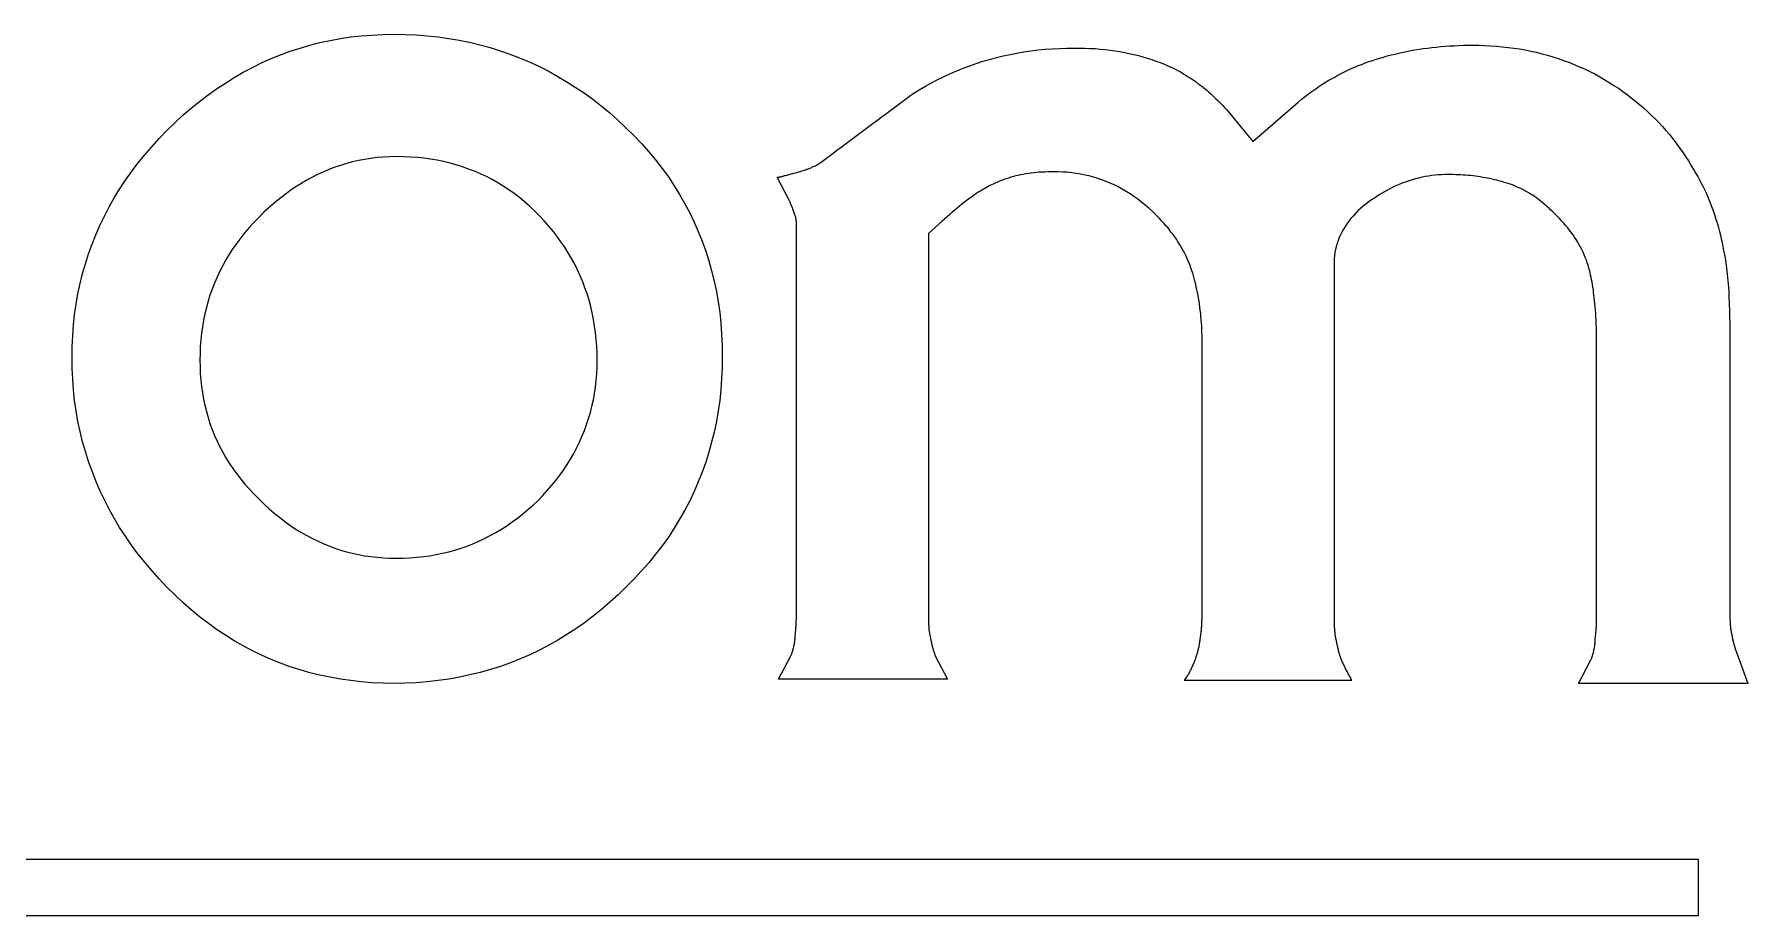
# Model space of a CAD drawing. Extents: x 18 to 129, y 140 to 152.
# Drawn here: x 61.36 to 72.18, y 144.83 to 150.39 of the extents above; entities that cross this region are included whole.
import ezdxf

# ---------------------------------------------------------------- set-up
doc = ezdxf.new("R2010")
doc.units = 0
doc.layers.add('LAYER_1', color=7, linetype='CONTINUOUS')

msp = doc.modelspace()

# ---------------------------------------------------------------- linework, layer by layer
at = {"layer": 'LAYER_1', "color": 7}
for points in [[(62.196, 149.785), (62.246, 149.834), (62.297, 149.881), (62.349, 149.926), (62.402, 149.969), (62.456, 150.01), (62.51, 150.048), (62.565, 150.085), (62.621, 150.12), (62.678, 150.153), (62.736, 150.183), (62.794, 150.212), (62.854, 150.239), (62.914, 150.263), (62.975, 150.286), (63.037, 150.306), (63.099, 150.324), (63.162, 150.34), (63.227, 150.354), (63.292, 150.366), (63.357, 150.376), (63.424, 150.383), (63.491, 150.388), (63.56, 150.392), (63.629, 150.393)], [(63.629, 150.393), (63.7, 150.392), (63.77, 150.389), (63.84, 150.383), (63.908, 150.376), (63.976, 150.367), (64.042, 150.355), (64.108, 150.342), (64.173, 150.327), (64.237, 150.309), (64.301, 150.289), (64.363, 150.268), (64.424, 150.244), (64.485, 150.218), (64.545, 150.191), (64.604, 150.161), (64.662, 150.129), (64.719, 150.095), (64.775, 150.059), (64.831, 150.022), (64.886, 149.982), (64.94, 149.94), (64.993, 149.896), (65.045, 149.85), (65.096, 149.802)], [(66.911, 150.019), (66.949, 150.043), (66.988, 150.065), (67.027, 150.087), (67.066, 150.107), (67.106, 150.126), (67.146, 150.145), (67.186, 150.162), (67.227, 150.179), (67.268, 150.194), (67.309, 150.208), (67.351, 150.222), (67.393, 150.234), (67.436, 150.246), (67.479, 150.256), (67.522, 150.266), (67.565, 150.274), (67.609, 150.282), (67.654, 150.288), (67.698, 150.294), (67.743, 150.298), (67.789, 150.301), (67.835, 150.304), (67.881, 150.305), (67.927, 150.306)], [(67.927, 150.306), (67.961, 150.306), (67.994, 150.305), (68.027, 150.303), (68.059, 150.302), (68.091, 150.299), (68.123, 150.296), (68.154, 150.292), (68.185, 150.288), (68.215, 150.284), (68.245, 150.278), (68.275, 150.272), (68.304, 150.266), (68.333, 150.259), (68.361, 150.251), (68.389, 150.243), (68.417, 150.234), (68.444, 150.224), (68.471, 150.214), (68.497, 150.204), (68.523, 150.192), (68.548, 150.18), (68.573, 150.168), (68.598, 150.155), (68.622, 150.141)], [(69.812, 150.228), (69.835, 150.235), (69.858, 150.242), (69.881, 150.249), (69.905, 150.256), (69.929, 150.262), (69.953, 150.268), (69.978, 150.274), (70.003, 150.28), (70.028, 150.285), (70.054, 150.29), (70.08, 150.294), (70.106, 150.298), (70.132, 150.302), (70.159, 150.306), (70.186, 150.309), (70.214, 150.312), (70.241, 150.315), (70.27, 150.317), (70.298, 150.319), (70.327, 150.32), (70.356, 150.322), (70.386, 150.323), (70.415, 150.323), (70.446, 150.323)], [(70.446, 150.323), (70.483, 150.323), (70.521, 150.322), (70.558, 150.32), (70.595, 150.317), (70.632, 150.314), (70.669, 150.31), (70.705, 150.305), (70.741, 150.3), (70.777, 150.294), (70.812, 150.287), (70.847, 150.279), (70.882, 150.27), (70.917, 150.261), (70.951, 150.251), (70.985, 150.24), (71.019, 150.228), (71.052, 150.216), (71.085, 150.202), (71.118, 150.188), (71.151, 150.174), (71.184, 150.158), (71.216, 150.142), (71.248, 150.124), (71.279, 150.106)], [(68.622, 150.141), (68.635, 150.133), (68.648, 150.125), (68.66, 150.117), (68.673, 150.109), (68.685, 150.101), (68.697, 150.092), (68.709, 150.083), (68.721, 150.074), (68.733, 150.065), (68.744, 150.056), (68.756, 150.046), (68.767, 150.037), (68.779, 150.027), (68.79, 150.017), (68.801, 150.007), (68.812, 149.996), (68.823, 149.986), (68.834, 149.975), (68.845, 149.964), (68.856, 149.953), (68.867, 149.942), (68.878, 149.93), (68.889, 149.918), (68.9, 149.906)], [(69.325, 149.95), (69.343, 149.965), (69.361, 149.98), (69.379, 149.994), (69.397, 150.008), (69.416, 150.022), (69.434, 150.036), (69.453, 150.049), (69.473, 150.062), (69.492, 150.075), (69.512, 150.088), (69.532, 150.1), (69.552, 150.112), (69.573, 150.123), (69.593, 150.134), (69.614, 150.145), (69.635, 150.156), (69.657, 150.166), (69.678, 150.176), (69.7, 150.185), (69.722, 150.195), (69.744, 150.203), (69.766, 150.212), (69.789, 150.22), (69.812, 150.228)], [(71.279, 150.106), (71.308, 150.089), (71.337, 150.07), (71.365, 150.052), (71.393, 150.032), (71.42, 150.013), (71.447, 149.992), (71.473, 149.971), (71.499, 149.95), (71.524, 149.928), (71.549, 149.905), (71.573, 149.882), (71.597, 149.859), (71.621, 149.835), (71.643, 149.81), (71.666, 149.785), (71.688, 149.759), (71.709, 149.733), (71.73, 149.706), (71.75, 149.678), (71.77, 149.65), (71.789, 149.622), (71.808, 149.593), (71.826, 149.563), (71.844, 149.533)], [(66.303, 149.568), (66.328, 149.586), (66.354, 149.605), (66.379, 149.624), (66.404, 149.642), (66.429, 149.661), (66.455, 149.68), (66.48, 149.699), (66.505, 149.718), (66.531, 149.737), (66.556, 149.756), (66.582, 149.775), (66.607, 149.794), (66.633, 149.813), (66.658, 149.832), (66.684, 149.851), (66.709, 149.87), (66.735, 149.888), (66.76, 149.907), (66.785, 149.926), (66.811, 149.945), (66.836, 149.964), (66.861, 149.982), (66.886, 150.001), (66.911, 150.019)], [(68.9, 149.906), (69.056, 149.715), (69.325, 149.95)], [(61.597, 148.352), (61.598, 148.421), (61.601, 148.489), (61.606, 148.557), (61.613, 148.623), (61.623, 148.689), (61.634, 148.754), (61.648, 148.818), (61.663, 148.882), (61.681, 148.944), (61.701, 149.006), (61.723, 149.067), (61.747, 149.127), (61.773, 149.186), (61.801, 149.245), (61.831, 149.303), (61.863, 149.359), (61.897, 149.415), (61.934, 149.471), (61.972, 149.525), (62.013, 149.579), (62.056, 149.631), (62.1, 149.683), (62.147, 149.735), (62.196, 149.785)], [(65.096, 149.802), (65.146, 149.753), (65.194, 149.703), (65.24, 149.651), (65.283, 149.599), (65.324, 149.546), (65.364, 149.492), (65.401, 149.436), (65.435, 149.38), (65.468, 149.323), (65.499, 149.265), (65.527, 149.206), (65.553, 149.147), (65.578, 149.086), (65.6, 149.024), (65.62, 148.962), (65.637, 148.899), (65.653, 148.834), (65.667, 148.769), (65.678, 148.703), (65.688, 148.636), (65.695, 148.569), (65.7, 148.5), (65.703, 148.431), (65.704, 148.361)], [(63.646, 149.62), (63.605, 149.619), (63.565, 149.617), (63.524, 149.614), (63.485, 149.609), (63.445, 149.603), (63.407, 149.596), (63.368, 149.587), (63.33, 149.577), (63.293, 149.565), (63.256, 149.553), (63.219, 149.539), (63.183, 149.523), (63.147, 149.507), (63.111, 149.489), (63.076, 149.469), (63.042, 149.449), (63.007, 149.427), (62.973, 149.404), (62.94, 149.379), (62.907, 149.354), (62.874, 149.327), (62.841, 149.298), (62.809, 149.269), (62.778, 149.238)], [(64.549, 149.247), (64.519, 149.277), (64.487, 149.307), (64.455, 149.335), (64.423, 149.362), (64.389, 149.387), (64.356, 149.411), (64.321, 149.434), (64.286, 149.455), (64.251, 149.475), (64.214, 149.494), (64.177, 149.512), (64.14, 149.528), (64.102, 149.542), (64.063, 149.556), (64.024, 149.568), (63.985, 149.579), (63.944, 149.589), (63.903, 149.597), (63.862, 149.604), (63.82, 149.61), (63.777, 149.614), (63.734, 149.617), (63.69, 149.619), (63.646, 149.62)], [(66.052, 149.49), (66.053, 149.49), (66.054, 149.49), (66.056, 149.49), (66.058, 149.49), (66.06, 149.491), (66.063, 149.491), (66.066, 149.492), (66.069, 149.493), (66.072, 149.493), (66.076, 149.494), (66.08, 149.495), (66.084, 149.496), (66.089, 149.497), (66.093, 149.499), (66.098, 149.5), (66.104, 149.501), (66.109, 149.503), (66.115, 149.504), (66.121, 149.506), (66.128, 149.508), (66.134, 149.51), (66.141, 149.512), (66.148, 149.514), (66.156, 149.516)], [(66.13, 149.342), (66.052, 149.49)], [(66.156, 149.516), (66.164, 149.518), (66.173, 149.52), (66.181, 149.522), (66.188, 149.524), (66.196, 149.527), (66.203, 149.529), (66.21, 149.531), (66.217, 149.533), (66.224, 149.535), (66.23, 149.537), (66.237, 149.54), (66.243, 149.542), (66.249, 149.544), (66.254, 149.546), (66.26, 149.548), (66.265, 149.55), (66.27, 149.553), (66.275, 149.555), (66.28, 149.557), (66.285, 149.559), (66.29, 149.561), (66.295, 149.563), (66.299, 149.566), (66.303, 149.568)], [(67.797, 149.524), (67.779, 149.524), (67.76, 149.524), (67.743, 149.523), (67.725, 149.522), (67.707, 149.521), (67.69, 149.52), (67.673, 149.518), (67.656, 149.516), (67.639, 149.513), (67.622, 149.511), (67.606, 149.508), (67.59, 149.505), (67.574, 149.501), (67.558, 149.498), (67.543, 149.494), (67.528, 149.49), (67.513, 149.485), (67.498, 149.48), (67.483, 149.475), (67.469, 149.47), (67.455, 149.465), (67.442, 149.459), (67.428, 149.453), (67.415, 149.446)], [(68.422, 149.273), (68.399, 149.294), (68.376, 149.314), (68.353, 149.333), (68.329, 149.352), (68.305, 149.369), (68.281, 149.385), (68.256, 149.401), (68.231, 149.415), (68.206, 149.429), (68.181, 149.441), (68.155, 149.453), (68.129, 149.464), (68.103, 149.473), (68.077, 149.482), (68.05, 149.491), (68.023, 149.498), (67.996, 149.504), (67.968, 149.509), (67.94, 149.514), (67.912, 149.518), (67.884, 149.521), (67.855, 149.523), (67.826, 149.524), (67.797, 149.524)], [(70.289, 149.507), (70.269, 149.507), (70.248, 149.506), (70.227, 149.505), (70.207, 149.503), (70.186, 149.5), (70.166, 149.497), (70.145, 149.494), (70.125, 149.49), (70.105, 149.485), (70.084, 149.48), (70.064, 149.474), (70.044, 149.468), (70.024, 149.461), (70.004, 149.454), (69.984, 149.446), (69.964, 149.438), (69.945, 149.429), (69.925, 149.419), (69.906, 149.409), (69.887, 149.398), (69.868, 149.387), (69.849, 149.376), (69.83, 149.363), (69.812, 149.351)], [(70.654, 149.455), (70.64, 149.459), (70.626, 149.463), (70.611, 149.467), (70.597, 149.471), (70.582, 149.474), (70.568, 149.478), (70.553, 149.481), (70.538, 149.484), (70.523, 149.487), (70.508, 149.489), (70.493, 149.492), (70.478, 149.494), (70.463, 149.496), (70.448, 149.498), (70.432, 149.5), (70.417, 149.501), (70.401, 149.503), (70.385, 149.504), (70.37, 149.505), (70.354, 149.506), (70.338, 149.506), (70.322, 149.507), (70.305, 149.507), (70.289, 149.507)], [(71.844, 149.533), (71.855, 149.513), (71.867, 149.494), (71.878, 149.474), (71.889, 149.453), (71.899, 149.433), (71.909, 149.412), (71.919, 149.392), (71.928, 149.371), (71.937, 149.349), (71.946, 149.328), (71.954, 149.306), (71.962, 149.285), (71.97, 149.262), (71.977, 149.24), (71.984, 149.218), (71.991, 149.195), (71.997, 149.172), (72.004, 149.148), (72.01, 149.125), (72.015, 149.101), (72.02, 149.077), (72.025, 149.053), (72.03, 149.028), (72.035, 149.003)], [(67.415, 149.446), (67.405, 149.442), (67.395, 149.437), (67.384, 149.431), (67.373, 149.425), (67.362, 149.419), (67.35, 149.412), (67.338, 149.405), (67.326, 149.397), (67.313, 149.389), (67.3, 149.38), (67.287, 149.371), (67.274, 149.362), (67.26, 149.352), (67.246, 149.341), (67.232, 149.33), (67.217, 149.319), (67.203, 149.307), (67.188, 149.295), (67.173, 149.282), (67.157, 149.269), (67.142, 149.255), (67.126, 149.241), (67.11, 149.227), (67.094, 149.212)], [(70.949, 149.273), (70.938, 149.283), (70.927, 149.294), (70.916, 149.304), (70.905, 149.314), (70.894, 149.323), (70.882, 149.333), (70.871, 149.342), (70.859, 149.351), (70.847, 149.359), (70.836, 149.368), (70.824, 149.376), (70.811, 149.383), (70.799, 149.391), (70.787, 149.398), (70.774, 149.405), (70.761, 149.412), (70.749, 149.418), (70.736, 149.424), (70.722, 149.43), (70.709, 149.435), (70.696, 149.441), (70.682, 149.446), (70.668, 149.45), (70.654, 149.455)], [(66.156, 149.273), (66.155, 149.276), (66.154, 149.279), (66.153, 149.282), (66.151, 149.285), (66.15, 149.288), (66.149, 149.291), (66.148, 149.294), (66.147, 149.296), (66.146, 149.299), (66.145, 149.302), (66.144, 149.305), (66.143, 149.307), (66.142, 149.31), (66.141, 149.313), (66.14, 149.315), (66.138, 149.318), (66.137, 149.321), (66.136, 149.324), (66.135, 149.327), (66.134, 149.33), (66.133, 149.333), (66.132, 149.336), (66.131, 149.339), (66.13, 149.342)], [(66.173, 149.203), (66.173, 149.206), (66.173, 149.209), (66.173, 149.213), (66.172, 149.215), (66.172, 149.218), (66.172, 149.221), (66.171, 149.224), (66.171, 149.227), (66.17, 149.23), (66.169, 149.232), (66.169, 149.235), (66.168, 149.238), (66.167, 149.241), (66.166, 149.243), (66.165, 149.246), (66.164, 149.249), (66.163, 149.252), (66.162, 149.254), (66.161, 149.257), (66.16, 149.26), (66.159, 149.263), (66.158, 149.266), (66.157, 149.269), (66.156, 149.273)], [(68.665, 148.917), (68.66, 148.932), (68.654, 148.947), (68.647, 148.962), (68.641, 148.977), (68.634, 148.992), (68.626, 149.008), (68.618, 149.023), (68.61, 149.038), (68.601, 149.053), (68.592, 149.068), (68.583, 149.083), (68.573, 149.098), (68.563, 149.113), (68.552, 149.128), (68.541, 149.142), (68.53, 149.157), (68.518, 149.172), (68.505, 149.186), (68.493, 149.201), (68.479, 149.215), (68.466, 149.23), (68.452, 149.244), (68.437, 149.258), (68.422, 149.273)], [(69.812, 149.351), (69.791, 149.336), (69.772, 149.322), (69.754, 149.307), (69.736, 149.292), (69.72, 149.277), (69.704, 149.261), (69.689, 149.245), (69.675, 149.229), (69.662, 149.213), (69.65, 149.196), (69.639, 149.179), (69.628, 149.162), (69.619, 149.144), (69.61, 149.127), (69.602, 149.109), (69.595, 149.09), (69.589, 149.072), (69.583, 149.053), (69.579, 149.034), (69.575, 149.014), (69.572, 148.995), (69.57, 148.975), (69.569, 148.954), (69.569, 148.934)], [(71.184, 148.899), (71.179, 148.916), (71.174, 148.934), (71.169, 148.95), (71.163, 148.967), (71.156, 148.984), (71.15, 149), (71.142, 149.017), (71.134, 149.033), (71.126, 149.049), (71.118, 149.064), (71.109, 149.08), (71.099, 149.096), (71.089, 149.111), (71.079, 149.126), (71.068, 149.141), (71.056, 149.156), (71.045, 149.171), (71.032, 149.186), (71.02, 149.201), (71.006, 149.215), (70.993, 149.23), (70.979, 149.244), (70.964, 149.258), (70.949, 149.273)], [(62.778, 149.238), (62.747, 149.206), (62.718, 149.174), (62.689, 149.141), (62.663, 149.108), (62.637, 149.074), (62.613, 149.039), (62.59, 149.004), (62.569, 148.969), (62.549, 148.933), (62.53, 148.897), (62.513, 148.86), (62.497, 148.822), (62.482, 148.784), (62.468, 148.746), (62.456, 148.707), (62.445, 148.667), (62.436, 148.627), (62.427, 148.587), (62.42, 148.546), (62.415, 148.505), (62.41, 148.463), (62.407, 148.421), (62.405, 148.378), (62.404, 148.335)], [(64.914, 148.335), (64.913, 148.379), (64.911, 148.423), (64.908, 148.466), (64.904, 148.508), (64.898, 148.55), (64.891, 148.592), (64.883, 148.633), (64.873, 148.673), (64.863, 148.713), (64.851, 148.753), (64.837, 148.791), (64.823, 148.83), (64.807, 148.867), (64.79, 148.905), (64.772, 148.941), (64.752, 148.977), (64.731, 149.013), (64.709, 149.048), (64.685, 149.082), (64.661, 149.116), (64.635, 149.15), (64.608, 149.182), (64.579, 149.215), (64.549, 149.247)], [(66.173, 146.763), (66.173, 149.203)], [(67.094, 149.212), (67.007, 149.134), (67.007, 146.754)], [(72.035, 149.003), (72.038, 148.987), (72.041, 148.97), (72.044, 148.952), (72.046, 148.934), (72.049, 148.915), (72.051, 148.896), (72.053, 148.877), (72.055, 148.856), (72.057, 148.836), (72.059, 148.815), (72.06, 148.793), (72.062, 148.771), (72.063, 148.749), (72.064, 148.726), (72.065, 148.702), (72.066, 148.679), (72.067, 148.654), (72.068, 148.63), (72.068, 148.605), (72.069, 148.579), (72.069, 148.553), (72.069, 148.527), (72.069, 148.501), (72.069, 148.474)], [(68.735, 148.465), (68.735, 148.487), (68.734, 148.508), (68.734, 148.529), (68.733, 148.55), (68.732, 148.57), (68.73, 148.59), (68.728, 148.611), (68.727, 148.63), (68.724, 148.65), (68.722, 148.669), (68.719, 148.688), (68.716, 148.707), (68.713, 148.726), (68.71, 148.744), (68.706, 148.762), (68.703, 148.78), (68.699, 148.798), (68.695, 148.815), (68.69, 148.833), (68.686, 148.85), (68.681, 148.867), (68.676, 148.884), (68.671, 148.9), (68.665, 148.917)], [(69.569, 148.934), (69.569, 146.746)], [(71.227, 148.448), (71.227, 148.472), (71.227, 148.496), (71.226, 148.52), (71.226, 148.543), (71.225, 148.566), (71.224, 148.588), (71.223, 148.609), (71.222, 148.63), (71.22, 148.651), (71.219, 148.671), (71.217, 148.69), (71.215, 148.709), (71.213, 148.728), (71.211, 148.746), (71.209, 148.763), (71.207, 148.78), (71.204, 148.797), (71.201, 148.813), (71.199, 148.828), (71.196, 148.843), (71.193, 148.858), (71.19, 148.872), (71.187, 148.886), (71.184, 148.899)], [(68.735, 146.754), (68.735, 148.465)], [(71.227, 146.737), (71.227, 148.448)], [(72.069, 148.474), (72.069, 146.772)], [(62.196, 146.902), (62.147, 146.953), (62.1, 147.006), (62.056, 147.059), (62.013, 147.112), (61.972, 147.167), (61.934, 147.223), (61.897, 147.279), (61.863, 147.336), (61.831, 147.394), (61.801, 147.452), (61.773, 147.512), (61.747, 147.572), (61.723, 147.633), (61.701, 147.694), (61.681, 147.757), (61.663, 147.82), (61.648, 147.884), (61.634, 147.948), (61.623, 148.014), (61.613, 148.08), (61.606, 148.147), (61.601, 148.215), (61.598, 148.283), (61.597, 148.352)], [(62.404, 148.335), (62.405, 148.293), (62.407, 148.251), (62.41, 148.21), (62.415, 148.169), (62.42, 148.129), (62.427, 148.089), (62.436, 148.05), (62.445, 148.011), (62.456, 147.973), (62.468, 147.935), (62.482, 147.897), (62.497, 147.86), (62.513, 147.824), (62.53, 147.788), (62.549, 147.753), (62.569, 147.718), (62.59, 147.684), (62.613, 147.65), (62.637, 147.616), (62.663, 147.584), (62.689, 147.551), (62.718, 147.52), (62.747, 147.488), (62.778, 147.458)], [(64.541, 147.449), (64.57, 147.48), (64.599, 147.511), (64.626, 147.543), (64.653, 147.575), (64.678, 147.608), (64.702, 147.641), (64.724, 147.675), (64.745, 147.71), (64.766, 147.745), (64.784, 147.78), (64.802, 147.816), (64.818, 147.853), (64.834, 147.89), (64.847, 147.928), (64.86, 147.966), (64.871, 148.005), (64.881, 148.044), (64.89, 148.084), (64.897, 148.124), (64.903, 148.165), (64.908, 148.207), (64.911, 148.249), (64.913, 148.292), (64.914, 148.335)], [(65.704, 148.361), (65.703, 148.29), (65.7, 148.219), (65.695, 148.15), (65.688, 148.081), (65.678, 148.014), (65.667, 147.947), (65.653, 147.881), (65.637, 147.817), (65.62, 147.753), (65.6, 147.69), (65.578, 147.627), (65.553, 147.566), (65.527, 147.506), (65.499, 147.446), (65.468, 147.388), (65.435, 147.33), (65.401, 147.274), (65.364, 147.218), (65.324, 147.163), (65.283, 147.109), (65.24, 147.056), (65.194, 147.004), (65.146, 146.952), (65.096, 146.902)], [(62.778, 147.458), (62.809, 147.427), (62.841, 147.397), (62.874, 147.369), (62.907, 147.343), (62.94, 147.317), (62.973, 147.293), (63.007, 147.27), (63.042, 147.249), (63.076, 147.229), (63.111, 147.21), (63.147, 147.193), (63.183, 147.177), (63.219, 147.162), (63.256, 147.148), (63.293, 147.136), (63.33, 147.125), (63.368, 147.116), (63.407, 147.107), (63.445, 147.1), (63.485, 147.094), (63.524, 147.09), (63.565, 147.087), (63.605, 147.085), (63.646, 147.084)], [(63.646, 147.084), (63.689, 147.085), (63.732, 147.087), (63.774, 147.09), (63.816, 147.094), (63.857, 147.1), (63.897, 147.107), (63.937, 147.115), (63.976, 147.125), (64.015, 147.136), (64.054, 147.148), (64.092, 147.161), (64.129, 147.175), (64.166, 147.191), (64.203, 147.208), (64.239, 147.227), (64.274, 147.246), (64.309, 147.267), (64.343, 147.289), (64.377, 147.313), (64.411, 147.338), (64.444, 147.364), (64.477, 147.391), (64.509, 147.419), (64.541, 147.449)], [(63.629, 146.294), (63.56, 146.295), (63.491, 146.298), (63.424, 146.303), (63.357, 146.311), (63.292, 146.32), (63.227, 146.332), (63.162, 146.345), (63.099, 146.361), (63.037, 146.379), (62.975, 146.399), (62.914, 146.421), (62.854, 146.445), (62.794, 146.471), (62.736, 146.5), (62.678, 146.53), (62.621, 146.563), (62.565, 146.598), (62.51, 146.635), (62.456, 146.674), (62.402, 146.715), (62.349, 146.759), (62.297, 146.804), (62.246, 146.852), (62.196, 146.902)], [(65.096, 146.902), (65.046, 146.853), (64.995, 146.806), (64.942, 146.761), (64.889, 146.718), (64.834, 146.677), (64.779, 146.638), (64.723, 146.602), (64.666, 146.567), (64.608, 146.534), (64.549, 146.503), (64.489, 146.475), (64.428, 146.448), (64.366, 146.424), (64.303, 146.401), (64.24, 146.381), (64.175, 146.363), (64.11, 146.347), (64.044, 146.333), (63.977, 146.321), (63.909, 146.311), (63.84, 146.304), (63.77, 146.298), (63.7, 146.295), (63.629, 146.294)], [(66.164, 146.598), (66.166, 146.606), (66.166, 146.613), (66.167, 146.62), (66.168, 146.628), (66.169, 146.635), (66.17, 146.642), (66.17, 146.649), (66.171, 146.656), (66.171, 146.663), (66.171, 146.67), (66.172, 146.677), (66.172, 146.684), (66.172, 146.69), (66.173, 146.697), (66.173, 146.704), (66.173, 146.711), (66.173, 146.717), (66.173, 146.724), (66.173, 146.73), (66.173, 146.737), (66.173, 146.743), (66.173, 146.75), (66.173, 146.756), (66.173, 146.763)], [(67.007, 146.754), (67.007, 146.747), (67.007, 146.739), (67.007, 146.732), (67.007, 146.725), (67.007, 146.717), (67.007, 146.71), (67.007, 146.703), (67.007, 146.696), (67.007, 146.69), (67.007, 146.683), (67.008, 146.676), (67.008, 146.67), (67.008, 146.663), (67.009, 146.657), (67.009, 146.65), (67.009, 146.644), (67.01, 146.638), (67.01, 146.632), (67.011, 146.626), (67.012, 146.62), (67.013, 146.615), (67.014, 146.609), (67.014, 146.603), (67.016, 146.598)], [(68.726, 146.589), (68.727, 146.597), (68.728, 146.604), (68.729, 146.612), (68.73, 146.619), (68.731, 146.626), (68.731, 146.633), (68.732, 146.64), (68.732, 146.648), (68.733, 146.654), (68.733, 146.661), (68.733, 146.668), (68.734, 146.675), (68.734, 146.682), (68.734, 146.689), (68.734, 146.695), (68.735, 146.702), (68.735, 146.708), (68.735, 146.715), (68.735, 146.722), (68.735, 146.728), (68.735, 146.735), (68.735, 146.741), (68.735, 146.748), (68.735, 146.754)], [(69.569, 146.746), (69.569, 146.738), (69.569, 146.731), (69.569, 146.723), (69.569, 146.716), (69.569, 146.709), (69.569, 146.702), (69.569, 146.695), (69.569, 146.688), (69.569, 146.681), (69.569, 146.674), (69.569, 146.667), (69.57, 146.661), (69.57, 146.654), (69.57, 146.648), (69.571, 146.642), (69.571, 146.636), (69.572, 146.63), (69.572, 146.623), (69.573, 146.618), (69.574, 146.612), (69.574, 146.606), (69.575, 146.6), (69.576, 146.595), (69.577, 146.589)], [(71.218, 146.572), (71.219, 146.579), (71.22, 146.587), (71.221, 146.594), (71.222, 146.602), (71.223, 146.609), (71.223, 146.616), (71.224, 146.623), (71.225, 146.63), (71.225, 146.637), (71.225, 146.644), (71.226, 146.651), (71.226, 146.658), (71.226, 146.664), (71.226, 146.671), (71.227, 146.678), (71.227, 146.684), (71.227, 146.691), (71.227, 146.698), (71.227, 146.704), (71.227, 146.711), (71.227, 146.717), (71.227, 146.724), (71.227, 146.73), (71.227, 146.737)], [(72.069, 146.772), (72.069, 146.764), (72.069, 146.757), (72.069, 146.749), (72.069, 146.742), (72.07, 146.735), (72.07, 146.728), (72.07, 146.721), (72.07, 146.714), (72.07, 146.707), (72.07, 146.7), (72.07, 146.694), (72.071, 146.687), (72.071, 146.681), (72.071, 146.674), (72.072, 146.668), (72.072, 146.662), (72.073, 146.656), (72.073, 146.65), (72.074, 146.644), (72.074, 146.638), (72.075, 146.632), (72.076, 146.626), (72.077, 146.621), (72.078, 146.615)], [(66.138, 146.468), (66.14, 146.471), (66.141, 146.475), (66.142, 146.478), (66.143, 146.482), (66.145, 146.486), (66.146, 146.491), (66.148, 146.495), (66.149, 146.5), (66.15, 146.504), (66.152, 146.509), (66.153, 146.514), (66.155, 146.52), (66.156, 146.525), (66.157, 146.531), (66.159, 146.537), (66.16, 146.543), (66.161, 146.549), (66.162, 146.556), (66.162, 146.562), (66.163, 146.569), (66.164, 146.576), (66.164, 146.583), (66.164, 146.59), (66.164, 146.598)], [(67.016, 146.598), (67.017, 146.593), (67.018, 146.587), (67.019, 146.582), (67.02, 146.576), (67.021, 146.571), (67.022, 146.565), (67.023, 146.56), (67.025, 146.555), (67.026, 146.549), (67.027, 146.544), (67.028, 146.538), (67.03, 146.533), (67.031, 146.527), (67.032, 146.522), (67.034, 146.517), (67.035, 146.511), (67.037, 146.506), (67.039, 146.5), (67.04, 146.495), (67.042, 146.489), (67.044, 146.484), (67.046, 146.479), (67.048, 146.473), (67.05, 146.468)], [(68.691, 146.442), (68.694, 146.447), (68.696, 146.453), (68.698, 146.458), (68.699, 146.463), (68.701, 146.469), (68.703, 146.475), (68.705, 146.48), (68.706, 146.486), (68.708, 146.491), (68.709, 146.497), (68.711, 146.503), (68.712, 146.509), (68.713, 146.515), (68.715, 146.521), (68.716, 146.527), (68.717, 146.534), (68.718, 146.54), (68.72, 146.547), (68.721, 146.553), (68.722, 146.56), (68.723, 146.567), (68.724, 146.574), (68.725, 146.582), (68.726, 146.589)], [(69.577, 146.589), (69.578, 146.584), (69.579, 146.578), (69.58, 146.573), (69.582, 146.567), (69.583, 146.561), (69.584, 146.555), (69.585, 146.55), (69.586, 146.544), (69.587, 146.538), (69.589, 146.532), (69.59, 146.526), (69.591, 146.52), (69.593, 146.514), (69.594, 146.508), (69.596, 146.502), (69.597, 146.496), (69.599, 146.49), (69.6, 146.484), (69.602, 146.478), (69.604, 146.473), (69.606, 146.467), (69.608, 146.461), (69.61, 146.456), (69.612, 146.45)], [(71.192, 146.442), (71.193, 146.445), (71.195, 146.449), (71.196, 146.452), (71.197, 146.456), (71.199, 146.46), (71.2, 146.464), (71.202, 146.469), (71.203, 146.474), (71.204, 146.478), (71.206, 146.483), (71.207, 146.488), (71.209, 146.494), (71.21, 146.499), (71.211, 146.505), (71.212, 146.511), (71.214, 146.517), (71.215, 146.523), (71.216, 146.53), (71.216, 146.536), (71.217, 146.543), (71.218, 146.55), (71.218, 146.557), (71.218, 146.564), (71.218, 146.572)], [(72.078, 146.615), (72.079, 146.61), (72.08, 146.604), (72.081, 146.599), (72.083, 146.594), (72.084, 146.588), (72.085, 146.583), (72.086, 146.577), (72.087, 146.572), (72.088, 146.566), (72.09, 146.561), (72.091, 146.556), (72.092, 146.55), (72.094, 146.545), (72.095, 146.539), (72.097, 146.534), (72.098, 146.529), (72.1, 146.523), (72.101, 146.518), (72.103, 146.512), (72.105, 146.507), (72.107, 146.501), (72.109, 146.496), (72.111, 146.491), (72.113, 146.485)], [(67.05, 146.468), (67.128, 146.32), (66.06, 146.32), (66.138, 146.468)], [(72.113, 146.485), (72.182, 146.294), (72.182, 146.294)], [(68.622, 146.311), (68.626, 146.317), (68.63, 146.322), (68.634, 146.328), (68.638, 146.333), (68.642, 146.339), (68.645, 146.344), (68.648, 146.349), (68.652, 146.355), (68.655, 146.36), (68.658, 146.366), (68.66, 146.371), (68.663, 146.377), (68.666, 146.382), (68.668, 146.387), (68.671, 146.393), (68.673, 146.398), (68.676, 146.404), (68.678, 146.409), (68.68, 146.415), (68.683, 146.42), (68.685, 146.425), (68.687, 146.431), (68.689, 146.436), (68.691, 146.442)], [(69.612, 146.45), (69.614, 146.445), (69.616, 146.439), (69.619, 146.434), (69.621, 146.428), (69.624, 146.422), (69.626, 146.416), (69.629, 146.411), (69.632, 146.405), (69.635, 146.399), (69.638, 146.393), (69.64, 146.387), (69.643, 146.381), (69.646, 146.375), (69.649, 146.369), (69.653, 146.363), (69.656, 146.357), (69.659, 146.351), (69.662, 146.345), (69.665, 146.34), (69.668, 146.334), (69.672, 146.328), (69.675, 146.322), (69.678, 146.317), (69.681, 146.311)], [(72.182, 146.294), (71.114, 146.294), (71.192, 146.442)], [(69.681, 146.311), (68.622, 146.311)]]:
    msp.add_lwpolyline(points, dxfattribs=at)
for points in [[(64.914, 148.335), (64.914, 148.335)], [(65.704, 148.361), (65.704, 148.361)], [(37.855, 145.183), (71.87, 145.183), (71.87, 144.826), (37.855, 144.826)]]:
    msp.add_lwpolyline(points, close=True, dxfattribs=at)

doc.saveas('drawing.dxf')
